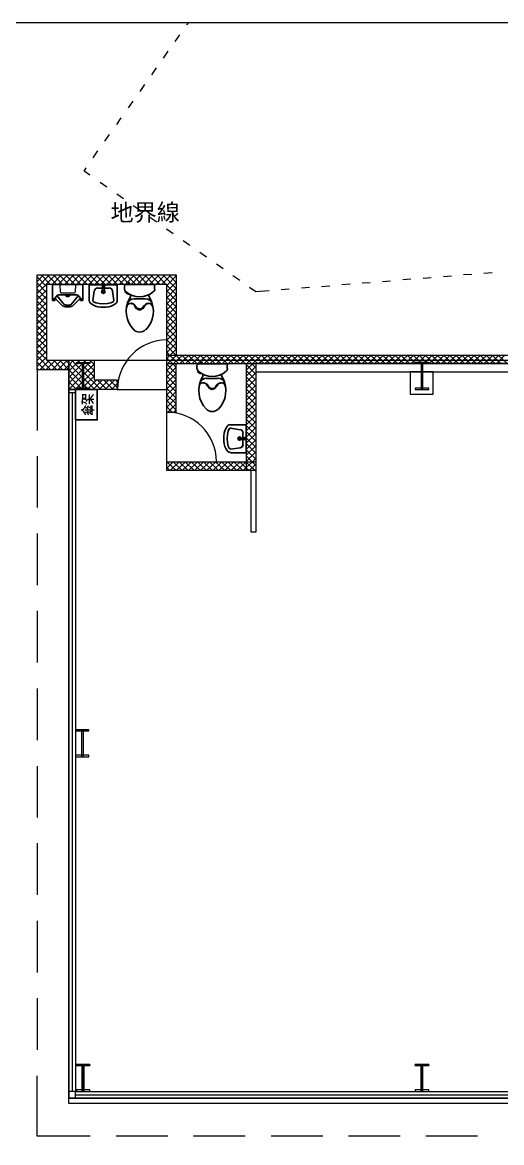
# Model space of a CAD drawing. Header units: millimetres. Extents: x 207 to 4295, y 182 to 3002.
# Drawn here: x 1132 to 1839, y 1349 to 3002 of the extents above; entities that cross this region are included whole.
import ezdxf

# ---------------------------------------------------------------- set-up
doc = ezdxf.new("R2010")
doc.units = ezdxf.units.MM
for name, color, linetype in [('PDF_0', 7, 'Continuous'), ('PDF_1', 7, 'Continuous'), ('PDF_33.FF區', 7, 'Continuous'), ('PDF_BODY', 7, 'Continuous'), ('PDF_FITTING', 7, 'Continuous'), ('PDF_FURNITURE', 7, 'Continuous'), ('PDF_文字', 7, 'Continuous'), ('PDF_衛生設備', 7, 'Continuous')]:
    doc.layers.add(name, color=color, linetype=linetype)
doc.styles.add('PDF PMingLiU', font='')
doc.styles.get('PDF PMingLiU').set_extended_font_data('PMingLiU')

msp = doc.modelspace()

# ---------------------------------------------------------------- linework, layer by layer
at = {"layer": 'PDF_0', "lineweight": 20}
for points in [[(207.4, 3001.8), (4295.2, 3001.8), (4295.2, 181.6), (207.4, 181.6)], [(1200.4, 2503.2), (2801.4, 2503.2), (2801.4, 1413.9), (1200.4, 1413.9)], [(1711.6, 2498.2), (1731.6, 2498.2), (1731.6, 2500), (1711.6, 2500)], [(1704.4, 2453.3), (1738.4, 2453.3), (1738.4, 2486), (1704.4, 2486)], [(1210.4, 2460.1), (1210.4, 2455.1), (1200.4, 2455.1), (1200.4, 2460.1)], [(1231.7, 2461.9), (1211.7, 2461.9), (1211.7, 2460.1), (1231.7, 2460.1)], [(1731.6, 2461.9), (1711.6, 2461.9), (1711.6, 2460.1), (1731.6, 2460.1)], [(1210.4, 1956.1), (1230.3, 1956.1), (1230.3, 1957.9), (1210.4, 1957.9)], [(1230.3, 1920.2), (1210.4, 1920.2), (1210.4, 1917.9), (1230.3, 1917.9)], [(1211.7, 1462.1), (1231.7, 1462.1), (1231.7, 1463.9), (1211.7, 1463.9)], [(1211.7, 1462.1), (1213.5, 1462.1), (1211.7, 1462.1), (1211.7, 1463.9), (1231.7, 1463.9), (1231.7, 1462.1)], [(1220.3, 1423.9), (1220.3, 1463.9)], [(1222.6, 1423.9), (1222.6, 1463.9)], [(1711.6, 1462.1), (1731.6, 1462.1), (1731.6, 1463.9), (1711.6, 1463.9)], [(1711.6, 1462.1), (1713.5, 1462.1), (1711.6, 1462.1), (1711.6, 1463.9), (1731.6, 1463.9), (1731.6, 1462.1)], [(1720.7, 1423.9), (1720.7, 1463.9)], [(1722.5, 1423.9), (1722.5, 1463.9)], [(1210.4, 1423.9), (1200.4, 1423.9), (1200.4, 1413.9), (1210.4, 1413.9)], [(1231.7, 1426.2), (1211.7, 1426.2), (1211.7, 1423.9), (1231.7, 1423.9)], [(1231.7, 1426.2), (1211.7, 1426.2), (1211.7, 1423.9), (1231.7, 1423.9)], [(1731.6, 1426.2), (1711.6, 1426.2), (1711.6, 1423.9), (1731.6, 1423.9)], [(1731.6, 1426.2), (1711.6, 1426.2), (1711.6, 1423.9), (1731.6, 1423.9)]]:
    msp.add_lwpolyline(points, close=True, dxfattribs=at)
for points in [[(1374.7, 2998.1), (1377.5, 3001.8)], [(1357.5, 2973.6), (1364.3, 2983.6)], [(1340.2, 2949.1), (1347, 2959.1)], [(1323, 2924.6), (1329.8, 2934.6)], [(1305.7, 2900), (1312.5, 2910)], [(1288.5, 2875.5), (1295.3, 2885.5)], [(1271.2, 2851), (1278, 2861)], [(1253.9, 2826.5), (1260.8, 2836.5)], [(1236.7, 2802), (1243.5, 2812)], [(1231.7, 2776.1), (1223.1, 2782.4), (1226.3, 2787)], [(1256.7, 2758.8), (1246.7, 2765.6)], [(1281.2, 2741.6), (1271.2, 2748.4)], [(1305.7, 2724.3), (1295.7, 2731.1)], [(1330.2, 2707.1), (1320.2, 2713.9)], [(1354.7, 2689.8), (1344.8, 2696.6)], [(1379.3, 2672.6), (1369.3, 2679.4)], [(1403.8, 2655.3), (1393.8, 2662.1)], [(1153.6, 2628.5), (1154.1, 2629)], [(1153.6, 2619.4), (1163.1, 2629)], [(1153.6, 2610.4), (1172.2, 2629)], [(1153.6, 2601.7), (1180.8, 2629)], [(1200.4, 2489.1), (1153.6, 2489.1), (1153.6, 2629), (1358.8, 2629), (1358.8, 2510.9)], [(1173.6, 2614.9), (1159.5, 2629)], [(1182.7, 2614.9), (1168.6, 2629)], [(1175.9, 2614.9), (1189.9, 2629)], [(1191.3, 2614.9), (1177.7, 2629)], [(1184.9, 2614.9), (1199, 2629)], [(1200.4, 2614.9), (1186.3, 2629)], [(1194, 2614.9), (1208.1, 2629)], [(1209.5, 2614.9), (1195.4, 2629)], [(1203.1, 2614.9), (1216.7, 2629)], [(1218.5, 2614.9), (1204.5, 2629)], [(1211.7, 2614.9), (1225.8, 2629)], [(1227.6, 2614.9), (1213.5, 2629)], [(1220.8, 2614.9), (1234.9, 2629)], [(1236.2, 2614.9), (1222.6, 2629)], [(1229.9, 2614.9), (1244, 2629)], [(1245.3, 2614.9), (1231.2, 2629)], [(1239, 2614.9), (1253, 2629)], [(1254.4, 2614.9), (1240.3, 2629)], [(1248, 2614.9), (1261.7, 2629)], [(1263.5, 2614.9), (1249.4, 2629)], [(1256.7, 2614.9), (1270.7, 2629)], [(1272.1, 2614.9), (1258.5, 2629)], [(1265.8, 2614.9), (1279.8, 2629)], [(1281.2, 2614.9), (1267.1, 2629)], [(1274.8, 2614.9), (1288.9, 2629)], [(1290.3, 2614.9), (1276.2, 2629)], [(1283.9, 2614.9), (1297.5, 2629)], [(1299.4, 2614.9), (1285.3, 2629)], [(1292.5, 2614.9), (1306.6, 2629)], [(1308.4, 2614.9), (1294.4, 2629)], [(1301.6, 2614.9), (1315.7, 2629)], [(1317.1, 2614.9), (1303.4, 2629)], [(1310.7, 2614.9), (1324.8, 2629)], [(1326.1, 2614.9), (1312.1, 2629)], [(1319.8, 2614.9), (1333.9, 2629)], [(1335.2, 2614.9), (1321.1, 2629)], [(1328.9, 2614.9), (1342.5, 2629)], [(1344.3, 2614.9), (1330.2, 2629)], [(1337.5, 2614.9), (1351.6, 2629)], [(1358.8, 2609), (1339.3, 2629)], [(1358.8, 2618.1), (1347.9, 2629)], [(1358.8, 2627.2), (1357, 2629)], [(1428.3, 2638.1), (1418.3, 2644.9)], [(1795.2, 2629.9), (1782.9, 2629)], [(1825.1, 2632.2), (1812.9, 2631.2)], [(1167.7, 2612.2), (1153.6, 2626.3)], [(1167.7, 2603.1), (1153.6, 2617.2)], [(1345.2, 2498.2), (1345.2, 2614.9), (1167.7, 2614.9), (1167.7, 2503.2), (1238.1, 2503.2), (1238.1, 2474.1), (1272.1, 2474.1), (1272.1, 2460.1), (1210.4, 2460.1), (1210.4, 1957.9), (1210.4, 1423.9), (2204.7, 1423.9)], [(1345.2, 2613.5), (1358.8, 2627.6)], [(1345.2, 2604.5), (1358.8, 2618.5)], [(1345.2, 2586.3), (1358.8, 2600.4), (1345.2, 2614)], [(1452.8, 2620.8), (1442.8, 2627.6)], [(1585.9, 2612.6), (1573.6, 2611.7)], [(1615.8, 2615.4), (1603.6, 2614.4)], [(1645.3, 2617.6), (1633.5, 2616.7)], [(1675.3, 2619.9), (1663.5, 2619)], [(1705.3, 2622.6), (1693.5, 2621.7)], [(1735.2, 2624.9), (1723.4, 2624)], [(1765.2, 2627.2), (1753.4, 2626.3)], [(1167.7, 2594), (1153.6, 2608.1)], [(1153.6, 2592.7), (1167.7, 2606.7)], [(1167.7, 2584.9), (1153.6, 2599)], [(1153.6, 2583.6), (1167.7, 2597.6)], [(1345.2, 2595.4), (1358.8, 2609.5)], [(1358.8, 2591.3), (1345.2, 2605.4)], [(1358.8, 2582.2), (1345.2, 2596.3)], [(1496, 2605.8), (1476.4, 2604), (1467.4, 2610.4)], [(1525.9, 2608.1), (1514.1, 2607.2)], [(1555.9, 2610.4), (1544.1, 2609.5)], [(1167.7, 2576.3), (1153.6, 2590.4)], [(1153.6, 2574.5), (1167.7, 2588.6)], [(1167.7, 2567.2), (1153.6, 2581.3)], [(1153.6, 2565.4), (1167.7, 2579.5)], [(1345.2, 2577.7), (1358.8, 2591.7)], [(1358.8, 2573.1), (1345.2, 2587.2)], [(1345.2, 2568.6), (1358.8, 2582.7)], [(1167.7, 2558.1), (1153.6, 2572.2)], [(1153.6, 2556.8), (1167.7, 2570.9)], [(1167.7, 2549.1), (1153.6, 2563.1)], [(1358.8, 2564), (1345.2, 2578.1)], [(1345.2, 2559.5), (1358.8, 2573.6)], [(1345.2, 2541.8), (1358.8, 2555.4), (1345.2, 2569.5)], [(1345.2, 2550.4), (1358.8, 2564.5)], [(1153.6, 2547.7), (1167.7, 2561.8)], [(1167.7, 2540.4), (1153.6, 2554.1)], [(1153.6, 2538.6), (1167.7, 2552.7)], [(1358.8, 2546.3), (1345.2, 2560.4)], [(1358.8, 2537.3), (1345.2, 2551.3)], [(1345.2, 2532.7), (1358.8, 2546.8)], [(1167.7, 2531.4), (1153.6, 2545.4)], [(1153.6, 2529.5), (1167.7, 2543.6)], [(1167.7, 2522.3), (1153.6, 2536.4)], [(1153.6, 2520.9), (1167.7, 2534.5)], [(1358.8, 2528.2), (1345.2, 2542.3)], [(1345.2, 2523.6), (1358.8, 2537.7)], [(1345.2, 2505.5), (1350.2, 2510.9), (1358.8, 2519.6), (1345.2, 2533.2)], [(1167.7, 2513.2), (1153.6, 2527.3)], [(1153.6, 2511.8), (1167.7, 2525.9)], [(1167.7, 2504.1), (1153.6, 2518.2)], [(1153.6, 2502.8), (1167.7, 2516.8)], [(1345.2, 2514.6), (1358.8, 2528.6)], [(1371.5, 2498.2), (1358.4, 2510.9), (1345.2, 2524.5)], [(1362.5, 2498.2), (1349.3, 2510.9), (1345.2, 2515.5)], [(1174, 2489.1), (1153.6, 2509.6)], [(1153.6, 2493.7), (1167.7, 2507.7)], [(1165, 2489.1), (1153.6, 2500.5)], [(1157.7, 2489.1), (1171.8, 2503.2)], [(1166.8, 2489.1), (1180.8, 2503.2)], [(1182.7, 2489.1), (1168.6, 2503.2)], [(1175.9, 2489.1), (1189.9, 2503.2)], [(1191.7, 2489.1), (1177.7, 2503.2)], [(1184.5, 2489.1), (1198.6, 2503.2)], [(1200.4, 2469.2), (1210.4, 2479.1), (1200.4, 2489.1), (1186.7, 2503.2)], [(1193.6, 2489.1), (1200.4, 2495.9), (1207.6, 2503.2)], [(1220.3, 2478.2), (1210.4, 2488.2), (1200.4, 2498.2), (1195.8, 2503.2)], [(1200.4, 2503.2), (1200.4, 1957.9), (1200.4, 1413.9), (2254.7, 1413.9), (2254.7, 1406.2), (1200.4, 1406.2), (1200.4, 1413.9)], [(1200.4, 2486.9), (1210.4, 2496.8), (1211.7, 2498.2), (1211.7, 2500), (1231.7, 2500), (1231.7, 2498.2), (1211.7, 2498.2), (1213.5, 2498.2)], [(1200.4, 2477.8), (1210.4, 2487.8), (1220.3, 2497.8)], [(1220.3, 2487.3), (1210.4, 2497.3), (1204.9, 2503.2)], [(1213.5, 2500), (1216.7, 2503.2)], [(1216.7, 2500), (1213.5, 2503.2)], [(1220.3, 2496.4), (1218.5, 2498.2)], [(1220.3, 2500), (1220.3, 2460.1)], [(1222.6, 2460.1), (1222.6, 2500), (1225.8, 2503.2)], [(1225.8, 2500), (1222.6, 2503.2)], [(1222.6, 2490.9), (1229.4, 2498.2)], [(1222.6, 2481.9), (1238.1, 2497.3)], [(1238.1, 2487.8), (1227.6, 2498.2)], [(1231.7, 2500), (1234.4, 2503.2)], [(1238.1, 2496.8), (1231.7, 2503.2)], [(1345.2, 2496.8), (1346.6, 2498.2), (1359.3, 2510.9)], [(1345.2, 2487.8), (1355.2, 2498.2), (1368.4, 2510.9)], [(1345.2, 2510.9), (2798.6, 2510.9), (2798.6, 2326.1), (2798.6, 2243)], [(1358.8, 2492.3), (1353.4, 2498.2), (1345.2, 2506.4)], [(1372.5, 2353.4), (1358.8, 2340.2), (1345.2, 2353.4), (1345.2, 2426.5), (1345.2, 2498.2), (2788.7, 2498.2), (1476.4, 2498.2), (1476.4, 2340.2), (1345.2, 2340.2), (1345.2, 2353.4), (1476.4, 2353.4)], [(1345.2, 2426.5), (1358.8, 2426.5), (1358.8, 2498.2)], [(1358.8, 2483.2), (1345.2, 2497.3)], [(1364.3, 2498.2), (1377.5, 2510.9)], [(1380.2, 2498.2), (1367.5, 2510.9)], [(1373.4, 2498.2), (1386.1, 2510.9)], [(1389.3, 2498.2), (1376.5, 2510.9)], [(1382.4, 2498.2), (1395.2, 2510.9)], [(1398.3, 2498.2), (1385.2, 2510.9)], [(1391.1, 2498.2), (1404.2, 2510.9)], [(1407.4, 2498.2), (1394.3, 2510.9)], [(1400.2, 2498.2), (1413.3, 2510.9)], [(1416, 2498.2), (1403.3, 2510.9)], [(1409.2, 2498.2), (1422.4, 2510.9)], [(1425.1, 2498.2), (1412.4, 2510.9)], [(1418.3, 2498.2), (1431, 2510.9)], [(1434.2, 2498.2), (1421, 2510.9)], [(1427.4, 2498.2), (1440.1, 2510.9)], [(1443.3, 2498.2), (1430.1, 2510.9)], [(1436, 2498.2), (1449.2, 2510.9)], [(1452.4, 2498.2), (1439.2, 2510.9)], [(1445.1, 2498.2), (1458.3, 2510.9)], [(1461, 2498.2), (1448.3, 2510.9)], [(1454.2, 2498.2), (1466.9, 2510.9)], [(1476.4, 2491.9), (1470.1, 2498.2), (1457.4, 2510.9)], [(1462.4, 2497.3), (1463.3, 2498.2), (1476, 2510.9)], [(1462.4, 2488.7), (1471.9, 2498.2), (1485.1, 2510.9)], [(1462.4, 2498.2), (1462.4, 2340.2)], [(1476.4, 2482.8), (1462.4, 2496.8)], [(1479.2, 2498.2), (1466, 2510.9)], [(1488.2, 2498.2), (1475.1, 2510.9)], [(1481, 2498.2), (1494.1, 2510.9)], [(1497.3, 2498.2), (1484.2, 2510.9)], [(1490.1, 2498.2), (1503.2, 2510.9)], [(1505.9, 2498.2), (1493.2, 2510.9)], [(1499.1, 2498.2), (1511.9, 2510.9)], [(1515, 2498.2), (1501.9, 2510.9)], [(1508.2, 2498.2), (1520.9, 2510.9)], [(1524.1, 2498.2), (1510.9, 2510.9)], [(1516.8, 2498.2), (1530, 2510.9)], [(1533.2, 2498.2), (1520, 2510.9)], [(1525.9, 2498.2), (1539.1, 2510.9)], [(1541.8, 2498.2), (1529.1, 2510.9)], [(1535, 2498.2), (1547.7, 2510.9)], [(1550.9, 2498.2), (1538.2, 2510.9)], [(1544.1, 2498.2), (1556.8, 2510.9)], [(1560, 2498.2), (1546.8, 2510.9)], [(1552.7, 2498.2), (1565.9, 2510.9)], [(1569.1, 2498.2), (1555.9, 2510.9)], [(1561.8, 2498.2), (1575, 2510.9)], [(1578.1, 2498.2), (1565, 2510.9)], [(1570.9, 2498.2), (1584, 2510.9)], [(1586.8, 2498.2), (1574.1, 2510.9)], [(1580, 2498.2), (1592.7, 2510.9)], [(1595.9, 2498.2), (1582.7, 2510.9)], [(1589, 2498.2), (1601.8, 2510.9)], [(1604.9, 2498.2), (1591.8, 2510.9)], [(1597.7, 2498.2), (1610.8, 2510.9)], [(1614, 2498.2), (1600.8, 2510.9)], [(1606.7, 2498.2), (1619.9, 2510.9)], [(1622.6, 2498.2), (1609.9, 2510.9)], [(1615.8, 2498.2), (1628.5, 2510.9)], [(1631.7, 2498.2), (1619, 2510.9)], [(1624.9, 2498.2), (1637.6, 2510.9)], [(1640.8, 2498.2), (1627.6, 2510.9)], [(1633.5, 2498.2), (1646.7, 2510.9)], [(1649.9, 2498.2), (1636.7, 2510.9)], [(1642.6, 2498.2), (1655.8, 2510.9)], [(1659, 2498.2), (1645.8, 2510.9)], [(1651.7, 2498.2), (1664.9, 2510.9)], [(1667.6, 2498.2), (1654.9, 2510.9)], [(1660.8, 2498.2), (1673.5, 2510.9)], [(1676.7, 2498.2), (1663.5, 2510.9)], [(1669.9, 2498.2), (1682.6, 2510.9)], [(1685.8, 2498.2), (1672.6, 2510.9)], [(1678.5, 2498.2), (1691.7, 2510.9)], [(1694.8, 2498.2), (1681.7, 2510.9)], [(1687.6, 2498.2), (1700.7, 2510.9)], [(1703.5, 2498.2), (1690.7, 2510.9)], [(1696.7, 2498.2), (1709.4, 2510.9)], [(1711.6, 2499.1), (1699.8, 2510.9)], [(1705.7, 2498.2), (1718.4, 2510.9)], [(1719.8, 2500), (1708.5, 2510.9)], [(1713.5, 2498.2), (1711.6, 2498.2)], [(1716.6, 2500), (1727.5, 2510.9)], [(1728.4, 2500), (1717.5, 2510.9)], [(1720.7, 2500), (1720.7, 2460.1)], [(1722.5, 2500), (1722.5, 2460.1)], [(1725.7, 2500), (1736.6, 2510.9)], [(1739.8, 2498.2), (1726.6, 2510.9)], [(1732.5, 2498.2), (1745.7, 2510.9)], [(1748.4, 2498.2), (1735.7, 2510.9)], [(1741.6, 2498.2), (1754.3, 2510.9)], [(1757.5, 2498.2), (1744.3, 2510.9)], [(1750.7, 2498.2), (1763.4, 2510.9)], [(1766.6, 2498.2), (1753.4, 2510.9)], [(1759.3, 2498.2), (1772.5, 2510.9)], [(1775.7, 2498.2), (1762.5, 2510.9)], [(1768.4, 2498.2), (1781.6, 2510.9)], [(1784.3, 2498.2), (1771.6, 2510.9)], [(1777.5, 2498.2), (1790.2, 2510.9)], [(1793.4, 2498.2), (1780.7, 2510.9)], [(1786.6, 2498.2), (1799.3, 2510.9)], [(1802.4, 2498.2), (1789.3, 2510.9)], [(1795.2, 2498.2), (1808.3, 2510.9)], [(1811.5, 2498.2), (1798.4, 2510.9)], [(1804.3, 2498.2), (1817.4, 2510.9)], [(1820.6, 2498.2), (1807.4, 2510.9)], [(1813.3, 2498.2), (1826.5, 2510.9)], [(1829.2, 2498.2), (1816.5, 2510.9)], [(1822.4, 2498.2), (1835.1, 2510.9)], [(1838.3, 2498.2), (1825.1, 2510.9)], [(1831.5, 2498.2), (1844.2, 2510.9)], [(1847.4, 2498.2), (1834.2, 2510.9)], [(1155.9, 2489.1), (1153.6, 2491.4)], [(1153.6, 2489.1), (1153.6, 2399.7)], [(1219, 2461.9), (1210.4, 2470.5), (1200.4, 2480.5)], [(1210.4, 2460.1), (1200.4, 2460.1), (1210.4, 2470.1), (1220.3, 2480)], [(1220.3, 2469.2), (1210.4, 2479.1), (1220.3, 2489.1)], [(1238.1, 2478.7), (1222.6, 2494.1)], [(1222.6, 2472.8), (1238.1, 2488.7)], [(1247.6, 2460.1), (1222.6, 2485)], [(1345.2, 2478.7), (1358.8, 2492.8)], [(1345.2, 2461), (1358.8, 2474.6), (1345.2, 2488.7)], [(1345.2, 2469.6), (1358.8, 2483.7)], [(1462.4, 2479.6), (1476.4, 2493.7)], [(1476.4, 2473.7), (1462.4, 2487.8)], [(1462.4, 2470.5), (1476.4, 2484.6)], [(1476.4, 2486), (2788.7, 2486)], [(1211.7, 2460.5), (1210.4, 2461.4), (1200.4, 2471.4)], [(1209.5, 2460.1), (1210.4, 2461), (1211.7, 2461.9), (1220.3, 2471)], [(1222.6, 2464.2), (1238.1, 2479.6)], [(1239, 2460.1), (1222.6, 2476.4)], [(1227.6, 2461.9), (1222.6, 2467.3)], [(1229.4, 2461.9), (1241.7, 2474.1)], [(1236.7, 2460.1), (1250.3, 2474.1)], [(1256.7, 2460.1), (1242.6, 2474.1)], [(1245.3, 2460.1), (1259.4, 2474.1)], [(1265.8, 2460.1), (1251.7, 2474.1)], [(1254.4, 2460.1), (1268.5, 2474.1)], [(1272.1, 2462.8), (1260.8, 2474.1)], [(1263.5, 2460.1), (1272.1, 2468.7)], [(1272.1, 2471.9), (1269.8, 2474.1)], [(1358.8, 2465.5), (1345.2, 2479.6)], [(1358.8, 2456.4), (1345.2, 2470.5)], [(1345.2, 2451.9), (1358.8, 2466)], [(1476.4, 2464.6), (1462.4, 2478.7)], [(1462.4, 2461.4), (1476.4, 2475.5)], [(1476.4, 2455.5), (1462.4, 2469.6)], [(1462.4, 2452.3), (1476.4, 2466.4)], [(1202.6, 2460.1), (1200.4, 2462.3)], [(1205.4, 2455.1), (1205.4, 1423.9)], [(1272.1, 2460.1), (1345.2, 2460.1)], [(1358.8, 2447.4), (1345.2, 2461.4)], [(1345.2, 2442.8), (1358.8, 2456.9)], [(1346.6, 2426.5), (1358.8, 2438.7), (1345.2, 2452.3)], [(1345.2, 2433.7), (1358.8, 2447.8)], [(1476.4, 2446.9), (1462.4, 2461)], [(1462.4, 2443.7), (1476.4, 2457.8)], [(1476.4, 2437.8), (1462.4, 2451.9)], [(1462.4, 2434.6), (1476.4, 2448.7)], [(1358.8, 2429.6), (1345.2, 2443.7)], [(1352.9, 2426.5), (1345.2, 2434.6)], [(1476.4, 2428.7), (1462.4, 2442.8)], [(1462.4, 2425.6), (1476.4, 2439.6)], [(1476.4, 2419.7), (1462.4, 2433.7)], [(1462.4, 2416.5), (1476.4, 2430.6)], [(1355.7, 2426.5), (1358.8, 2430.1)], [(1476.4, 2411), (1462.4, 2424.7)], [(1462.4, 2407.9), (1476.4, 2421.5)], [(1476.4, 2401.9), (1462.4, 2416)], [(1462.4, 2398.8), (1476.4, 2412.8)], [(1476.4, 2392.9), (1462.4, 2406.9)], [(1462.4, 2389.7), (1476.4, 2403.8)], [(1476.4, 2383.8), (1462.4, 2397.9)], [(1462.4, 2380.6), (1476.4, 2394.7)], [(1476.4, 2374.7), (1462.4, 2388.8)], [(1462.4, 2371.5), (1476.4, 2385.6)], [(1476.4, 2366.1), (1462.4, 2380.2)], [(1462.4, 2362.9), (1476.4, 2377)], [(1476.4, 2357), (1462.4, 2371.1)], [(1462.4, 2353.8), (1476.4, 2367.9)], [(1153.6, 2361.5), (1153.6, 2285.7)], [(1345.2, 2352.9), (1345.7, 2353.4)], [(1345.2, 2343.8), (1354.3, 2353.4), (1367.9, 2340.2), (1381.5, 2353.4)], [(1350.2, 2340.2), (1363.4, 2353.4), (1376.5, 2340.2)], [(1385.6, 2340.2), (1372, 2353.4)], [(1377, 2340.2), (1390.6, 2353.4)], [(1381.1, 2353.4), (1394.7, 2340.2), (1408.3, 2353.4), (1421.5, 2340.2)], [(1386.1, 2340.2), (1399.2, 2353.4), (1412.4, 2340.2)], [(1390.2, 2353.4), (1403.8, 2340.2), (1417.4, 2353.4)], [(1412.9, 2340.2), (1426.5, 2353.4)], [(1430.6, 2340.2), (1417, 2353.4)], [(1421.9, 2340.2), (1435.1, 2353.4), (1448.7, 2340.2), (1462.4, 2353.4)], [(1426, 2353.4), (1439.7, 2340.2), (1453.3, 2353.4)], [(1431, 2340.2), (1444.2, 2353.4), (1457.4, 2340.2)], [(1466.4, 2340.2), (1462.4, 2343.8), (1452.8, 2353.4)], [(1457.8, 2340.2), (1462.4, 2344.7), (1471.4, 2353.4), (1476.4, 2358.8)], [(1461.9, 2353.4), (1462.4, 2352.9), (1475.5, 2340.2), (1476.4, 2340.7)], [(1476.4, 2347.9), (1471, 2353.4), (1462.4, 2362)], [(1466.9, 2340.2), (1476.4, 2349.7)], [(1349.8, 2340.2), (1345.2, 2344.7)], [(1476.4, 2340.2), (1476.4, 2249.4), (1469.6, 2249.4), (1469.6, 2340.2)], [(1153.6, 2247.6), (1153.6, 2171.3)], [(1153.6, 2133.1), (1153.6, 2056.9)], [(1153.6, 2018.7), (1153.6, 1942.4)], [(1212.6, 1956.1), (1210.4, 1956.1)], [(1219.4, 1957.9), (1219.4, 1917.9)], [(1221.7, 1957.9), (1221.7, 1917.9)], [(1153.6, 1904.3), (1153.6, 1828.5)], [(1153.6, 1790.3), (1153.6, 1714.1)], [(1153.6, 1675.9), (1153.6, 1599.6)], [(1153.6, 1561.5), (1153.6, 1485.2)], [(1232.2, 1358.1), (1153.6, 1358.1), (1153.6, 1447.1)], [(1210.4, 1418.9), (2204.7, 1418.9)], [(1346.6, 1358.1), (1270.3, 1358.1)], [(1461, 1358.1), (1384.7, 1358.1)], [(1575.4, 1358.1), (1499.1, 1358.1)], [(1689.4, 1358.1), (1613.1, 1358.1)], [(1803.8, 1358.1), (1727.5, 1358.1)]]:
    msp.add_lwpolyline(points, dxfattribs=at)
for centre, start, end in [((1345.4, 2460.3), 90, 180), ((1345.4, 2353.6), 0, 90)]:
    msp.add_arc(centre, 72.9, start, end, dxfattribs=at)
at = {"layer": 'PDF_1', "lineweight": 25}
for centre in [(1251.9, 2612.4), (1460.3, 2387.6)]:
    msp.add_circle(centre, 1.14, dxfattribs=at)
at = {"layer": 'PDF_33.FF區', "lineweight": 0}
for points in [[(1226.3, 2452.3), (1220.3, 2452.3)], [(1220.3, 2447.4), (1226.3, 2447.4)], [(1220.8, 2452.3), (1220.8, 2447.4)], [(1225.8, 2447.4), (1225.8, 2452.3)], [(1230.8, 2452.8), (1230.8, 2448.7), (1230.8, 2443.7), (1230.8, 2438.7)], [(1220.8, 2438.3), (1220.8, 2443.3), (1220.8, 2445.1)], [(1227.6, 2444.2), (1225.8, 2442.4)], [(1228.5, 2445.5), (1234.4, 2445.5), (1237.6, 2445.5)], [(1234.9, 2422.4), (1234.9, 2427.4), (1234.9, 2432.4), (1234.9, 2436.5)], [(1238.1, 2429.6), (1236.2, 2429.6), (1229.9, 2429.6), (1224, 2429.6)], [(1226.7, 2426), (1229, 2427.8)], [(1233.1, 2427.8), (1230.8, 2425.1)]]:
    msp.add_lwpolyline(points, dxfattribs=at)
msp.add_arc((1221.1, 2427.4), 18.2, 67.8959, 92.3211, dxfattribs=at)
for points in [[(1231, 2445.9), (1233.6, 2447.9), (1235.6, 2450.2), (1236.9, 2452.9)], [(1227.1, 2438.5), (1225.2, 2440.4), (1222.4, 2441.5), (1219.3, 2441.4)], [(1220.1, 2430.1), (1223, 2431.7), (1224.9, 2434.2), (1225.6, 2437)], [(1229.1, 2430.8), (1228.1, 2431.9), (1226.7, 2432.8), (1225.1, 2433.1)], [(1226.7, 2432.9), (1228.2, 2433.8), (1229.2, 2435.1), (1229.6, 2436.5)], [(1233.4, 2430.9), (1232.9, 2432.5), (1231.4, 2433.7), (1229.6, 2434.1)], [(1237.2, 2438.6), (1236.1, 2441.4), (1233.9, 2443.8), (1231, 2445.5)], [(1231.8, 2432.7), (1232.8, 2433.5), (1233.4, 2434.6), (1233.5, 2435.8)], [(1225.5, 2422.8), (1224.3, 2425.8), (1222, 2428.4), (1218.8, 2430.2)], [(1230.2, 2422.8), (1229.3, 2424.6), (1227.3, 2426.1), (1224.8, 2426.6)], [(1234, 2423), (1233.1, 2424.6), (1231.5, 2426), (1229.4, 2426.7)]]:
    msp.add_open_spline(points, degree=3, dxfattribs=at)
at = {"layer": 'PDF_BODY', "lineweight": 25}
for points in [[(1221.3, 2591.7), (1221.3, 2614.9), (1176.3, 2614.9), (1176.3, 2591.7)], [(1284.4, 2614.9), (1325.7, 2614.9)], [(1284.8, 2614.9), (1324.8, 2614.9)], [(1327.1, 2608.1), (1327.1, 2613.1)], [(1179.9, 2594.5), (1181.8, 2597.2)], [(1193.6, 2585.4), (1182.7, 2598.6)], [(1212.2, 2599.5), (1184.9, 2599.5)], [(1204, 2585.4), (1214.9, 2598.6)], [(1215.8, 2597.2), (1217.6, 2594.5)], [(1179.5, 2594), (1176.8, 2594)], [(1179, 2591.3), (1176.8, 2591.3)], [(1179, 2591.3), (1179, 2591.3)], [(1192.2, 2582.7), (1182.2, 2592.2)], [(1202.6, 2581.8), (1194.9, 2581.8)], [(1202.2, 2584.5), (1195.4, 2584.5)], [(1205.4, 2582.7), (1215.4, 2592.2)], [(1220.3, 2594), (1218.1, 2594)], [(1218.1, 2591.3), (1218.5, 2591.3), (1220.3, 2591.3)], [(1313.4, 2593.6), (1296.6, 2593.6)], [(1391.5, 2497.8), (1432.8, 2497.8)], [(1392, 2497.8), (1431.9, 2497.8)], [(1434.2, 2490.9), (1434.2, 2495.9)], [(1420.6, 2476.4), (1403.8, 2476.4)]]:
    msp.add_lwpolyline(points, dxfattribs=at)
for points in [[(1284.3, 2604.4, -0.208499), (1282.6, 2608.1), (1282.6, 2613.1)], [(1179.3, 2591.3, 0.309014), (1179.9, 2591.7), (1179.9, 2594)], [(1218.3, 2591.3, -0.309014), (1217.6, 2591.7), (1217.6, 2594)], [(1296.9, 2594, 0.339125), (1287.1, 2586.5, 0.034961), (1286, 2581)], [(1324.5, 2581, 0.03496), (1323.4, 2586.5, 0.339125), (1313.7, 2594)], [(1391.5, 2487.3, -0.208499), (1389.7, 2490.9), (1389.7, 2495.9)], [(1404.1, 2466.8, 0.048934), (1407.7, 2462.1, 0.439318), (1416.7, 2462.1, 0.048934), (1420.3, 2466.8)], [(1431.6, 2463.9, 0.03496), (1430.6, 2469.4, 0.339125), (1420.8, 2476.9)]]:
    msp.add_lwpolyline(points, format="xyb", dxfattribs=at)
for centre, radius, start, end in [((1284.6, 2613.3), 1.59, 89.9999, 180.0001), ((1325.9, 2613.3), 1.59, 359.9999, 90.0001), ((1185.2, 2595.6), 3.86, 89.9994, 150.0201), ((1198.8, 2600.6), 3.41, 197.7964, 342.2036), ((1198.8, 2600.6), 2.04, 210.0058, 329.9942), ((1212.4, 2595.6), 3.86, 29.9799, 90.0006), ((1305, 2627.8), 31.1, 228.5815, 311.4185), ((1276.9, 2601.5), 15.2, 332.4189, 354.364), ((1333.6, 2601.5), 15.2, 185.636, 207.5811), ((1322.3, 2608.3), 5.22, 311.4185, 360), ((1177, 2595.2), 0.681, 179.9999, 270.0001), ((1177, 2592), 0.681, 179.9999, 270.0001), ((1179.7, 2595.2), 0.681, 269.9988, 330.0228), ((1181.5, 2591.5), 1.59, 46.2815, 158.6698), ((1195.1, 2586.1), 3.86, 226.2788, 270.0003), ((1195.6, 2587.4), 2.5, 219.4646, 270.0036), ((1202.4, 2587.4), 2.5, 269.9964, 320.5354), ((1202.9, 2586.1), 3.86, 269.9997, 313.7212), ((1216.5, 2591.5), 1.59, 21.3302, 133.7185), ((1218.3, 2595.2), 0.681, 209.9815, 269.9999), ((1220.6, 2595.2), 0.681, 269.9969, 0.0031), ((1220.6, 2592), 0.681, 269.9969, 0.0031), ((1325.5, 2575.6), 40.2, 152.4188, 223.6816), ((1292.3, 2581.1), 6.13, 31.3605, 171.3758), ((1292.8, 2580.2), 6.58, 32.6074, 93.0212), ((1322.7, 2599.7), 30.2, 211.3606, 222.5665), ((1323.6, 2600.1), 30.2, 212.6073, 219.0894), ((1305, 2585.2), 6.13, 219.0894, 320.9106), ((1305, 2583.8), 6.13, 222.5665, 317.4335), ((1287.3, 2599.7), 30.2, 317.4335, 328.6394), ((1286.4, 2600.1), 30.2, 320.9106, 327.3927), ((1317.7, 2580.2), 6.58, 86.9788, 147.3926), ((1318.2, 2581.1), 6.13, 8.6242, 148.6395), ((1285.1, 2575.6), 40.2, 316.3184, 27.5812), ((1305, 2556.6), 12, 223.6816, 316.3184), ((1391.8, 2496.2), 1.59, 89.9999, 180.0001), ((1433.1, 2496.2), 1.59, 359.9999, 90.0001), ((1412.2, 2510.2), 31.1, 228.5815, 311.4185), ((1383.6, 2483.9), 15.2, 332.4189, 354.364), ((1440.8, 2483.9), 15.2, 185.636, 207.5811), ((1429.4, 2491.2), 5.22, 311.4185, 360), ((1432.6, 2458.5), 40.2, 152.4188, 223.6816), ((1432.6, 2458.9), 40.2, 164.9313, 172.9406), ((1399, 2463.9), 6.13, 31.3605, 171.3758), ((1404, 2466.7), 10.2, 90, 164.9323), ((1399.9, 2463), 6.58, 32.6074, 93.0212), ((1430.8, 2483), 30.2, 212.6073, 219.0894), ((1412.2, 2467.6), 6.13, 219.0894, 320.9106), ((1393.6, 2483), 30.2, 320.9106, 327.3927), ((1424.4, 2463), 6.58, 86.9788, 147.3926), ((1425.4, 2463.9), 6.13, 8.6242, 148.6395), ((1392.2, 2458.5), 40.2, 316.3184, 27.5812), ((1412.2, 2439.4), 12, 223.6816, 316.3184)]:
    msp.add_arc(centre, radius, start, end, dxfattribs=at)
at = {"layer": 'PDF_FITTING', "lineweight": 20}
for points in [[(1187.2, 2614.9), (1187.7, 2603.6)], [(1210.4, 2614.9), (1209.9, 2603.6)], [(1292.1, 2615.4), (1292.1, 2614.9), (1287.1, 2614.9), (1287.1, 2615.4)], [(1287.5, 2614.9), (1287.1, 2614.9)], [(1290.7, 2617.6), (1288.5, 2617.6), (1290.3, 2617.6)], [(1290.7, 2615.4), (1290.7, 2617.6), (1290.3, 2617.6), (1290.3, 2615.4)], [(1292.1, 2614.9), (1291.2, 2614.9)], [(1188.6, 2602.6), (1209, 2602.6)], [(1285.3, 2603.6), (1283.9, 2604.5), (1283.5, 2604)], [(1291.2, 2599.9), (1291.2, 2599.5)], [(1399.2, 2498.2), (1399.2, 2497.8), (1394.3, 2497.8), (1394.3, 2498.2)], [(1394.7, 2497.8), (1394.3, 2497.8)], [(1397.9, 2500.5), (1395.6, 2500.5), (1397.4, 2500.5)], [(1397.9, 2498.2), (1397.9, 2500.5), (1397.4, 2500.5), (1397.4, 2498.2)], [(1399.2, 2497.8), (1398.3, 2497.8)], [(1392.4, 2486.4), (1391.1, 2486.9), (1390.6, 2486.9)], [(1398.3, 2482.3), (1397.9, 2482.3)]]:
    msp.add_lwpolyline(points, dxfattribs=at)
for points in [[(1288.5, 2617.6), (1288.5, 2615.4)], [(1395.6, 2500.5), (1395.6, 2498.2)]]:
    msp.add_lwpolyline(points, close=True, dxfattribs=at)
for centre, radius, start, end in [((1188.8, 2603.8), 0.681, 182.3645, 270.0072), ((1209.2, 2603.8), 0.681, 269.9928, 357.6355), ((1285.1, 2603.8), 1.59, 153.122, 238.3045), ((1294.6, 2618.3), 18.8, 238.3044, 260.3265), ((1392.2, 2486.6), 1.59, 153.122, 238.3045), ((1401.7, 2501.2), 18.8, 238.3044, 260.3265)]:
    msp.add_arc(centre, radius, start, end, dxfattribs=at)
at = {"layer": 'PDF_FURNITURE', "lineweight": 25}
msp.add_lwpolyline([(1210.4, 2460.1), (1242.6, 2460.1), (1242.6, 2415.1), (1210.4, 2415.1)], close=True, dxfattribs=at)
at = {"layer": 'PDF_衛生設備', "lineweight": 25}
for points in [[(1272.1, 2591.3), (1272.1, 2614.4), (1230.8, 2614.4), (1230.8, 2591.3)], [(1252.6, 2612.2), (1250.3, 2612.2)], [(1251.7, 2613.5), (1251.7, 2610.8)], [(1235.8, 2591.3), (1238.1, 2604.9)], [(1259.9, 2609.5), (1243.1, 2609.5)], [(1249.9, 2611.7), (1250.3, 2604)], [(1253, 2611.7), (1252.6, 2604)], [(1267.1, 2591.3), (1264.8, 2604.9)], [(1439.2, 2366.5), (1462.4, 2366.5), (1462.4, 2407.9), (1439.2, 2407.9)], [(1439.2, 2402.9), (1453.3, 2400.6)], [(1459.6, 2388.8), (1452.4, 2388.3)], [(1459.6, 2386.1), (1452.4, 2386.1)], [(1457.4, 2378.8), (1457.4, 2395.6)], [(1461.5, 2387.4), (1459.2, 2387.4)], [(1460.1, 2386.1), (1460.1, 2388.3)], [(1439.2, 2372), (1453.3, 2373.8)]]:
    msp.add_lwpolyline(points, dxfattribs=at)
at = {"layer": 'PDF_衛生設備', "lineweight": 0}
for points in [[(1230.8, 2614.4), (1230.8, 2614.4)], [(1272.1, 2614.4), (1272.1, 2614.4)], [(1462.4, 2407.9), (1462.4, 2407.9)], [(1462.4, 2366.5), (1462.4, 2366.5)]]:
    msp.add_lwpolyline(points, dxfattribs=at)
at = {"layer": 'PDF_衛生設備', "lineweight": 25}
for points in [[(1250.3, 2604.2, 0.383871), (1251.4, 2603.1, 0.414213), (1252.6, 2604.3)], [(1260.1, 2609.9, -0.367566), (1265.2, 2605.5, 0.248263), (1262.3, 2609.4)], [(1452.5, 2388.8, 0.383871), (1451.5, 2387.7, 0.414213), (1452.6, 2386.5)], [(1457.8, 2379, -0.36757), (1453.4, 2373.9, 0.248272), (1457.3, 2376.8)]]:
    msp.add_lwpolyline(points, format="xyb", dxfattribs=at)
for centre, radius in [((1251.9, 2612.4), 1.59), ((1251.5, 2604.2), 2.5), ((1452.6, 2387.6), 2.5), ((1460.3, 2387.6), 1.59)]:
    msp.add_circle(centre, radius, dxfattribs=at)
for centre, start, end in [((1243.3, 2604.7), 89.9999, 170.7268), ((1452.6, 2395.8), 360, 80.7276)]:
    msp.add_arc(centre, 5.22, start, end, dxfattribs=at)
for points in [[(1230.8, 2591.5), (1230.8, 2585.9), (1240, 2581.3), (1251.5, 2581.3)], [(1235.8, 2591.5), (1235.8, 2588.6), (1242.8, 2586.3), (1251.5, 2586.3)], [(1251.5, 2581.3), (1262.9, 2581.3), (1272.1, 2585.9), (1272.1, 2591.5)], [(1251.5, 2586.3), (1260.1, 2586.3), (1267.1, 2588.6), (1267.1, 2591.5)], [(1439.4, 2408.3), (1433.8, 2408.3), (1429.2, 2399.1), (1429.2, 2387.6)], [(1439.4, 2403.3), (1436.5, 2403.3), (1434.2, 2396.3), (1434.2, 2387.6)], [(1429.2, 2387.6), (1429.2, 2376.2), (1433.8, 2367), (1439.4, 2367)], [(1434.2, 2387.6), (1434.2, 2379), (1436.5, 2372), (1439.4, 2372)]]:
    msp.add_open_spline(points, degree=3, dxfattribs=at)

# ---------------------------------------------------------------- texts
at = {"layer": 'PDF_文字', "insert": (1262.2, 2705.4), "char_height": 25, "attachment_point": 7, "rotation": 0.467, "style": 'PDF PMingLiU'}
msp.add_mtext('地界線', dxfattribs=at)

doc.saveas('drawing.dxf')
